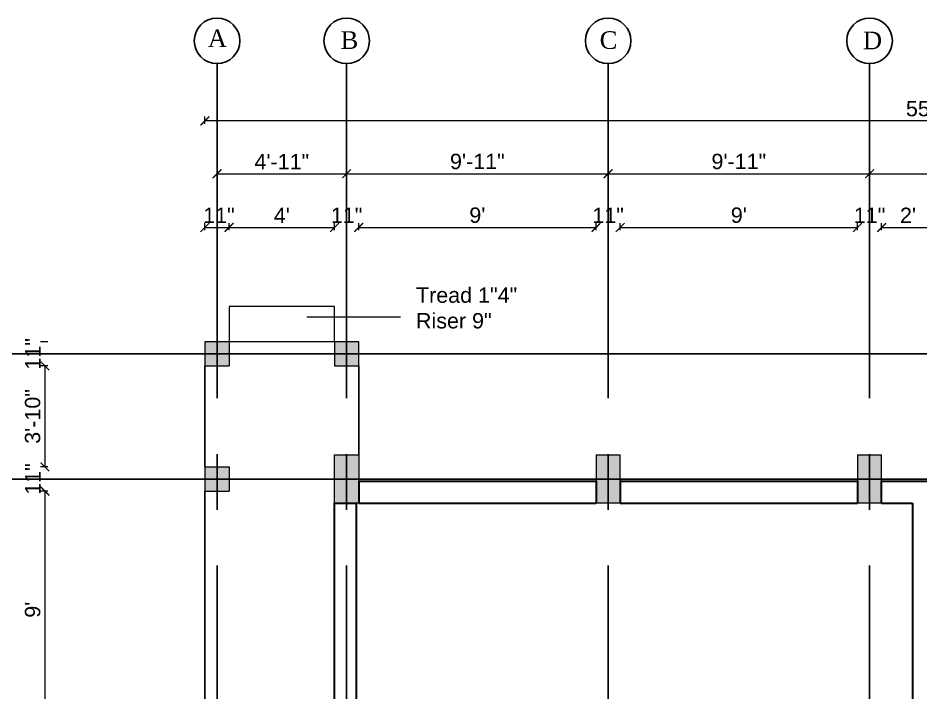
# Model space of a CAD drawing. Header units: inches. Extents: x -6800 to 96653, y -25814 to 17379.
# Drawn here: x 33904.6 to 34315.5, y 1257.4 to 1564.7 of the extents above; entities that cross this region are included whole.
import ezdxf

# ---------------------------------------------------------------- set-up
doc = ezdxf.new("R2010")
doc.units = ezdxf.units.IN
doc.header["$MEASUREMENT"] = 0
doc.header["$PDMODE"] = 34
doc.linetypes.add('CENTER2', pattern=[28.575, 19.05, -3.175, 3.175, -3.175])
doc.layers.add('A-Windows', color=7, linetype='Continuous')
doc.layers.add('grid', color=251, linetype='Continuous')
for name, color, linetype, lineweight in [('dimension', 50, 'Continuous', 20), ('dimension @ 1', 50, 'Continuous', 20), ('Stairs', 60, 'Continuous', 13), ('Wall', 90, 'Continuous', 30), ('Win ele', 211, 'Continuous', 15), ('windows', 4, 'Continuous', 13)]:
    doc.layers.add(name, color=color, linetype=linetype, lineweight=lineweight)
doc.styles.get("Standard").update_dxf_attribs({"font": 'arial.ttf'})
doc.dimstyles.get("Standard").update_dxf_attribs({"dimtxt": 7, "dimasz": 4, "dimexe": 2, "dimexo": 2, "dimgap": 2, "dimtad": 1, "dimdec": 0, "dimzin": 0, "dimdsep": 46, "dimlunit": 4, "dimtxsty": 'Standard', "dimblk": 'ARCHTICK', "dimcen": 0.25, "dimclrd": 256, "dimclre": 256, "dimclrt": 256, "dimadec": 0, "dimazin": 0, "dimtfac": 1, "dimtdec": 0, "dimtofl": 0, "dimtmove": 0, "dimatfit": 3, "dimfxl": 1, "dimfxlon": 1, "dimtolj": 1, "dimtzin": 0, "dimlwd": -1, "dimlwe": -1, "dimarcsym": 1})

# ---------------------------------------------------------------- blocks, each defined once
blk = doc.blocks.new('_ArchTick')
at = {"color": 0, "linetype": 'ByBlock', "const_width": 0.15}
blk.add_lwpolyline([(-0.5, -0.5), (0.5, 0.5)], dxfattribs=at)
blk = doc.blocks.new('*D452')
at = {"layer": 'Defpoints', "color": 0, "transparency": 16777216}
for p in [(34000.65, 1469.35), (33989.65, 1417.31), (34000.65, 1417.31)]:
    blk.add_point(p, dxfattribs=at)
at = {"layer": 'dimension', "transparency": 16777216}
for p, q in [((33989.65, 1468.1), (33989.65, 1471.35)), ((34000.65, 1468.1), (34000.65, 1471.35)), ((33989.65, 1469.35), (34000.65, 1469.35))]:
    blk.add_line(p, q, dxfattribs=at)
at = {"layer": 'dimension', "transparency": 16777216, "xscale": 4, "yscale": 4, "zscale": 4, "rotation": 180}
blk.add_blockref('_ArchTick', (33989.65, 1469.35), dxfattribs=at)
at = {"layer": 'dimension', "transparency": 16777216, "xscale": 4, "yscale": 4, "zscale": 4}
blk.add_blockref('_ArchTick', (34000.65, 1469.35), dxfattribs=at)
at = {"layer": 'dimension', "transparency": 16777216, "insert": (33996.02, 1474.87), "char_height": 7, "attachment_point": 5}
blk.add_mtext('\\A1;11"', dxfattribs=at)
blk = doc.blocks.new('*D451')
at = {"layer": 'Defpoints', "color": 0, "transparency": 16777216}
for p in [(34048.65, 1469.35), (34048.65, 1433.31), (34000.65, 1417.31)]:
    blk.add_point(p, dxfattribs=at)
at = {"layer": 'dimension', "transparency": 16777216}
for p, q in [((34000.65, 1468.1), (34000.65, 1471.35)), ((34048.65, 1468.1), (34048.65, 1471.35)), ((34000.65, 1469.35), (34048.65, 1469.35))]:
    blk.add_line(p, q, dxfattribs=at)
at = {"layer": 'dimension', "transparency": 16777216, "xscale": 4, "yscale": 4, "zscale": 4, "rotation": 180}
blk.add_blockref('_ArchTick', (34000.65, 1469.35), dxfattribs=at)
at = {"layer": 'dimension', "transparency": 16777216, "xscale": 4, "yscale": 4, "zscale": 4}
blk.add_blockref('_ArchTick', (34048.65, 1469.35), dxfattribs=at)
at = {"layer": 'dimension', "transparency": 16777216, "insert": (34024.65, 1474.85), "char_height": 7, "attachment_point": 5}
blk.add_mtext("\\A1;4'", dxfattribs=at)
blk = doc.blocks.new('*D450')
at = {"layer": 'Defpoints', "color": 0, "transparency": 16777216}
for p in [(34059.65, 1469.35), (34048.65, 1433.31), (34059.65, 1417.31)]:
    blk.add_point(p, dxfattribs=at)
at = {"layer": 'dimension', "transparency": 16777216}
for p, q in [((34048.65, 1468.1), (34048.65, 1471.35)), ((34059.65, 1468.1), (34059.65, 1471.35))]:
    blk.add_line(p, q, dxfattribs=at)
at = {"layer": 'dimension', "transparency": 16777216, "insert": (34054.15, 1474.87), "char_height": 7, "attachment_point": 5}
blk.add_mtext('\\A1;11"', dxfattribs=at)
blk = doc.blocks.new('*D449')
at = {"layer": 'Defpoints', "color": 0, "transparency": 16777216}
for p in [(34167.65, 1469.35), (34059.65, 1417.31), (34167.65, 1365.81)]:
    blk.add_point(p, dxfattribs=at)
at = {"layer": 'dimension', "transparency": 16777216}
for p, q in [((34059.65, 1468.1), (34059.65, 1471.35)), ((34167.65, 1468.1), (34167.65, 1471.35)), ((34059.65, 1469.35), (34167.65, 1469.35))]:
    blk.add_line(p, q, dxfattribs=at)
at = {"layer": 'dimension', "transparency": 16777216, "xscale": 4, "yscale": 4, "zscale": 4, "rotation": 180}
blk.add_blockref('_ArchTick', (34059.65, 1469.35), dxfattribs=at)
at = {"layer": 'dimension', "transparency": 16777216, "xscale": 4, "yscale": 4, "zscale": 4}
blk.add_blockref('_ArchTick', (34167.65, 1469.35), dxfattribs=at)
at = {"layer": 'dimension', "transparency": 16777216, "insert": (34113.65, 1474.93), "char_height": 7, "attachment_point": 5}
blk.add_mtext("\\A1;9'", dxfattribs=at)
blk = doc.blocks.new('*D448')
at = {"layer": 'Defpoints', "color": 0, "transparency": 16777216}
for p in [(34178.65, 1469.35), (34167.65, 1365.81), (34178.65, 1365.81)]:
    blk.add_point(p, dxfattribs=at)
at = {"layer": 'dimension', "transparency": 16777216}
for p, q in [((34167.65, 1468.1), (34167.65, 1471.35)), ((34178.65, 1468.1), (34178.65, 1471.35))]:
    blk.add_line(p, q, dxfattribs=at)
at = {"layer": 'dimension', "transparency": 16777216, "insert": (34173.15, 1474.87), "char_height": 7, "attachment_point": 5}
blk.add_mtext('\\A1;11"', dxfattribs=at)
blk = doc.blocks.new('*D447')
at = {"layer": 'Defpoints', "color": 0, "transparency": 16777216}
for p in [(34286.65, 1469.35), (34178.65, 1365.81), (34286.65, 1365.81)]:
    blk.add_point(p, dxfattribs=at)
at = {"layer": 'dimension', "transparency": 16777216}
for p, q in [((34178.65, 1468.1), (34178.65, 1471.35)), ((34286.65, 1468.1), (34286.65, 1471.35)), ((34178.65, 1469.35), (34286.65, 1469.35))]:
    blk.add_line(p, q, dxfattribs=at)
at = {"layer": 'dimension', "transparency": 16777216, "xscale": 4, "yscale": 4, "zscale": 4, "rotation": 180}
blk.add_blockref('_ArchTick', (34178.65, 1469.35), dxfattribs=at)
at = {"layer": 'dimension', "transparency": 16777216, "xscale": 4, "yscale": 4, "zscale": 4}
blk.add_blockref('_ArchTick', (34286.65, 1469.35), dxfattribs=at)
at = {"layer": 'dimension', "transparency": 16777216, "insert": (34232.65, 1474.93), "char_height": 7, "attachment_point": 5}
blk.add_mtext("\\A1;9'", dxfattribs=at)
blk = doc.blocks.new('*D446')
at = {"layer": 'Defpoints', "color": 0, "transparency": 16777216}
for p in [(34321.65, 1469.35), (34297.65, 1365.81), (34321.65, 1353.81)]:
    blk.add_point(p, dxfattribs=at)
at = {"layer": 'dimension', "transparency": 16777216}
for p, q in [((34297.65, 1468.1), (34297.65, 1471.35)), ((34321.65, 1468.1), (34321.65, 1471.35)), ((34297.65, 1469.35), (34321.65, 1469.35))]:
    blk.add_line(p, q, dxfattribs=at)
at = {"layer": 'dimension', "transparency": 16777216, "xscale": 4, "yscale": 4, "zscale": 4, "rotation": 180}
blk.add_blockref('_ArchTick', (34297.65, 1469.35), dxfattribs=at)
at = {"layer": 'dimension', "transparency": 16777216, "xscale": 4, "yscale": 4, "zscale": 4}
blk.add_blockref('_ArchTick', (34321.65, 1469.35), dxfattribs=at)
at = {"layer": 'dimension', "transparency": 16777216, "insert": (34309.65, 1474.87), "char_height": 7, "attachment_point": 5}
blk.add_mtext("\\A1;2'", dxfattribs=at)
blk = doc.blocks.new('*D436')
at = {"layer": 'Defpoints', "color": 0, "transparency": 16777216}
for p in [(34297.65, 1469.35), (34286.65, 1365.81), (34297.65, 1365.81)]:
    blk.add_point(p, dxfattribs=at)
at = {"layer": 'dimension', "transparency": 16777216}
for p, q in [((34286.65, 1468.1), (34286.65, 1471.35)), ((34297.65, 1468.1), (34297.65, 1471.35))]:
    blk.add_line(p, q, dxfattribs=at)
at = {"layer": 'dimension', "transparency": 16777216, "insert": (34292.15, 1474.87), "char_height": 7, "attachment_point": 5}
blk.add_mtext('\\A1;11"', dxfattribs=at)
blk = doc.blocks.new('*D435')
at = {"layer": 'Defpoints', "color": 0, "transparency": 16777216}
for p in [(34054.15, 1493.81), (33995.15, 1417.31), (34054.15, 1417.31)]:
    blk.add_point(p, dxfattribs=at)
at = {"layer": 'dimension', "transparency": 16777216}
for p, q in [((33995.15, 1492.56), (33995.15, 1495.81)), ((33995.15, 1493.81), (34054.15, 1493.81)), ((34054.15, 1492.56), (34054.15, 1495.81))]:
    blk.add_line(p, q, dxfattribs=at)
at = {"layer": 'dimension', "transparency": 16777216, "xscale": 4, "yscale": 4, "zscale": 4, "rotation": 180}
blk.add_blockref('_ArchTick', (33995.15, 1493.81), dxfattribs=at)
at = {"layer": 'dimension', "transparency": 16777216, "xscale": 4, "yscale": 4, "zscale": 4}
blk.add_blockref('_ArchTick', (34054.15, 1493.81), dxfattribs=at)
at = {"layer": 'dimension', "transparency": 16777216, "insert": (34024.65, 1499.32), "char_height": 7, "attachment_point": 5}
blk.add_mtext('\\A1;4\'-11"', dxfattribs=at)
blk = doc.blocks.new('*D434')
at = {"layer": 'Defpoints', "color": 0, "transparency": 16777216}
for p in [(34173.15, 1493.81), (34054.15, 1417.31), (34173.15, 1365.81)]:
    blk.add_point(p, dxfattribs=at)
at = {"layer": 'dimension', "transparency": 16777216}
for p, q in [((34054.15, 1492.56), (34054.15, 1495.81)), ((34054.15, 1493.81), (34173.15, 1493.81)), ((34173.15, 1492.56), (34173.15, 1495.81))]:
    blk.add_line(p, q, dxfattribs=at)
at = {"layer": 'dimension', "transparency": 16777216, "xscale": 4, "yscale": 4, "zscale": 4, "rotation": 180}
blk.add_blockref('_ArchTick', (34054.15, 1493.81), dxfattribs=at)
at = {"layer": 'dimension', "transparency": 16777216, "xscale": 4, "yscale": 4, "zscale": 4}
blk.add_blockref('_ArchTick', (34173.15, 1493.81), dxfattribs=at)
at = {"layer": 'dimension', "transparency": 16777216, "insert": (34113.65, 1499.38), "char_height": 7, "attachment_point": 5}
blk.add_mtext('\\A1;9\'-11"', dxfattribs=at)
blk = doc.blocks.new('*D433')
at = {"layer": 'Defpoints', "color": 0, "transparency": 16777216}
for p in [(34292.15, 1493.81), (34173.15, 1365.81), (34292.15, 1365.81)]:
    blk.add_point(p, dxfattribs=at)
at = {"layer": 'dimension', "transparency": 16777216}
for p, q in [((34173.15, 1492.56), (34173.15, 1495.81)), ((34173.15, 1493.81), (34292.15, 1493.81)), ((34292.15, 1492.56), (34292.15, 1495.81))]:
    blk.add_line(p, q, dxfattribs=at)
at = {"layer": 'dimension', "transparency": 16777216, "xscale": 4, "yscale": 4, "zscale": 4, "rotation": 180}
blk.add_blockref('_ArchTick', (34173.15, 1493.81), dxfattribs=at)
at = {"layer": 'dimension', "transparency": 16777216, "xscale": 4, "yscale": 4, "zscale": 4}
blk.add_blockref('_ArchTick', (34292.15, 1493.81), dxfattribs=at)
at = {"layer": 'dimension', "transparency": 16777216, "insert": (34232.65, 1499.38), "char_height": 7, "attachment_point": 5}
blk.add_mtext('\\A1;9\'-11"', dxfattribs=at)
blk = doc.blocks.new('*D432')
at = {"layer": 'Defpoints', "color": 0, "transparency": 16777216}
for p in [(34411.15, 1493.81), (34292.15, 1365.81), (34411.15, 1365.81)]:
    blk.add_point(p, dxfattribs=at)
at = {"layer": 'dimension', "transparency": 16777216}
for p, q in [((34292.15, 1492.56), (34292.15, 1495.81)), ((34292.15, 1493.81), (34411.15, 1493.81)), ((34411.15, 1492.56), (34411.15, 1495.81))]:
    blk.add_line(p, q, dxfattribs=at)
at = {"layer": 'dimension', "transparency": 16777216, "xscale": 4, "yscale": 4, "zscale": 4, "rotation": 180}
blk.add_blockref('_ArchTick', (34292.15, 1493.81), dxfattribs=at)
at = {"layer": 'dimension', "transparency": 16777216, "xscale": 4, "yscale": 4, "zscale": 4}
blk.add_blockref('_ArchTick', (34411.15, 1493.81), dxfattribs=at)
at = {"layer": 'dimension', "transparency": 16777216, "insert": (34351.65, 1499.38), "char_height": 7, "attachment_point": 5}
blk.add_mtext('\\A1;9\'-11"', dxfattribs=at)
blk = doc.blocks.new('*D429')
at = {"layer": 'Defpoints', "color": 0, "transparency": 16777216}
for p in [(33989.65, 1517.85), (33989.65, 1354.81), (34652.65, 1353.81)]:
    blk.add_point(p, dxfattribs=at)
at = {"layer": 'dimension', "transparency": 16777216}
for p, q in [((33989.65, 1516.6), (33989.65, 1519.85)), ((34652.65, 1517.85), (33989.65, 1517.85)), ((34652.65, 1516.6), (34652.65, 1519.85))]:
    blk.add_line(p, q, dxfattribs=at)
at = {"layer": 'dimension', "transparency": 16777216, "xscale": 4, "yscale": 4, "zscale": 4, "rotation": 180}
blk.add_blockref('_ArchTick', (33989.65, 1517.85), dxfattribs=at)
at = {"layer": 'dimension', "transparency": 16777216, "xscale": 4, "yscale": 4, "zscale": 4}
blk.add_blockref('_ArchTick', (34652.65, 1517.85), dxfattribs=at)
at = {"layer": 'dimension', "transparency": 16777216, "insert": (34321.15, 1523.43), "char_height": 7, "attachment_point": 5}
blk.add_mtext('\\A1;55\'-3"', dxfattribs=at)
blk = doc.blocks.new('*D403')
at = {"layer": 'Defpoints', "color": 0, "transparency": 16777216}
for p in [(34000.65, 1417.31), (33916.83, 1406.31), (33989.65, 1406.31)]:
    blk.add_point(p, dxfattribs=at)
at = {"layer": 'dimension', "transparency": 16777216}
for p, q in [((33918.08, 1417.31), (33914.83, 1417.31)), ((33918.08, 1406.31), (33914.83, 1406.31))]:
    blk.add_line(p, q, dxfattribs=at)
at = {"layer": 'dimension', "transparency": 16777216, "insert": (33911.32, 1411.81), "char_height": 7, "attachment_point": 5, "rotation": 90}
blk.add_mtext('\\A1;11"', dxfattribs=at)
blk = doc.blocks.new('*D402')
at = {"layer": 'Defpoints', "color": 0, "transparency": 16777216}
for p in [(33989.65, 1406.31), (33916.83, 1360.31), (33989.65, 1360.31)]:
    blk.add_point(p, dxfattribs=at)
at = {"layer": 'dimension', "transparency": 16777216}
for p, q in [((33918.08, 1406.31), (33914.83, 1406.31)), ((33916.83, 1406.31), (33916.83, 1360.31)), ((33918.08, 1360.31), (33914.83, 1360.31))]:
    blk.add_line(p, q, dxfattribs=at)
at = {"layer": 'dimension', "transparency": 16777216, "xscale": 4, "yscale": 4, "zscale": 4}
for p, rotation in [((33916.83, 1406.31), 90), ((33916.83, 1360.31), 270)]:
    blk.add_blockref('_ArchTick', p, dxfattribs=dict(at, rotation=rotation))
at = {"layer": 'dimension', "transparency": 16777216, "insert": (33911.25, 1383.31), "char_height": 7, "attachment_point": 5, "rotation": 90}
blk.add_mtext('\\A1;3\'-10"', dxfattribs=at)
blk = doc.blocks.new('*D401')
at = {"layer": 'Defpoints', "color": 0, "transparency": 16777216}
for p in [(33989.65, 1360.31), (33916.83, 1349.31), (33989.65, 1349.31)]:
    blk.add_point(p, dxfattribs=at)
at = {"layer": 'dimension', "transparency": 16777216}
for p, q in [((33918.08, 1360.31), (33914.83, 1360.31)), ((33918.08, 1349.31), (33914.83, 1349.31))]:
    blk.add_line(p, q, dxfattribs=at)
at = {"layer": 'dimension', "transparency": 16777216, "insert": (33911.32, 1354.81), "char_height": 7, "attachment_point": 5, "rotation": 90}
blk.add_mtext('\\A1;11"', dxfattribs=at)
blk = doc.blocks.new('*D400')
at = {"layer": 'Defpoints', "color": 0, "transparency": 16777216}
for p in [(33989.65, 1349.31), (33916.83, 1241.31), (33989.65, 1241.31)]:
    blk.add_point(p, dxfattribs=at)
at = {"layer": 'dimension', "transparency": 16777216}
for p, q in [((33918.08, 1349.31), (33914.83, 1349.31)), ((33916.83, 1349.31), (33916.83, 1241.31)), ((33918.08, 1241.31), (33914.83, 1241.31))]:
    blk.add_line(p, q, dxfattribs=at)
at = {"layer": 'dimension', "transparency": 16777216, "xscale": 4, "yscale": 4, "zscale": 4}
for p, rotation in [((33916.83, 1349.31), 90), ((33916.83, 1241.31), 270)]:
    blk.add_blockref('_ArchTick', p, dxfattribs=dict(at, rotation=rotation))
at = {"layer": 'dimension', "transparency": 16777216, "insert": (33911.26, 1295.31), "char_height": 7, "attachment_point": 5, "rotation": 90}
blk.add_mtext("\\A1;9'", dxfattribs=at)
blk = doc.blocks.new('*D391')
at = {"layer": 'Defpoints', "color": 0, "transparency": 16777216}
for p in [(33892.83, 1354.81), (33892.83, 1235.81), (33989.65, 1235.81)]:
    blk.add_point(p, dxfattribs=at)
at = {"layer": 'dimension', "transparency": 16777216}
for p, q in [((33892.83, 1354.81), (33894.83, 1354.81)), ((33892.83, 1354.81), (33892.83, 1235.81)), ((33894.08, 1235.81), (33890.83, 1235.81))]:
    blk.add_line(p, q, dxfattribs=at)
at = {"layer": 'dimension', "transparency": 16777216, "xscale": 4, "yscale": 4, "zscale": 4}
for p, rotation in [((33892.83, 1354.81), 90), ((33892.83, 1235.81), 270)]:
    blk.add_blockref('_ArchTick', p, dxfattribs=dict(at, rotation=rotation))
at = {"layer": 'dimension', "transparency": 16777216, "insert": (33887.26, 1295.31), "char_height": 7, "attachment_point": 5, "rotation": 90}
blk.add_mtext('\\A1;9\'-11"', dxfattribs=at)
blk = doc.blocks.new('*D387')
at = {"layer": 'Defpoints', "color": 0, "transparency": 16777216}
for p in [(34000.65, 1433.31), (33868.85, 947.31), (34000.65, 947.31)]:
    blk.add_point(p, dxfattribs=at)
at = {"layer": 'dimension', "transparency": 16777216}
for p, q in [((33870.1, 1433.31), (33866.85, 1433.31)), ((33868.85, 1433.31), (33868.85, 947.31)), ((33870.1, 947.31), (33866.85, 947.31))]:
    blk.add_line(p, q, dxfattribs=at)
at = {"layer": 'dimension', "transparency": 16777216, "xscale": 4, "yscale": 4, "zscale": 4}
for p, rotation in [((33868.85, 1433.31), 90), ((33868.85, 947.31), 270)]:
    blk.add_blockref('_ArchTick', p, dxfattribs=dict(at, rotation=rotation))
at = {"layer": 'dimension', "transparency": 16777216, "insert": (33863.28, 1190.31), "char_height": 7, "attachment_point": 5, "rotation": 90}
blk.add_mtext('\\A1;40\'-6"', dxfattribs=at)
blk = doc.blocks.new('*D386')
at = {"layer": 'Defpoints', "color": 0, "transparency": 16777216}
for p in [(34048.65, 1433.31), (34048.65, 1417.31), (34705.94, 1417.31)]:
    blk.add_point(p, dxfattribs=at)
at = {"layer": 'dimension', "transparency": 16777216}
for p, q in [((34704.69, 1433.31), (34707.94, 1433.31)), ((34704.69, 1417.31), (34707.94, 1417.31))]:
    blk.add_line(p, q, dxfattribs=at)
at = {"layer": 'dimension', "transparency": 16777216, "insert": (34700.43, 1425.31), "char_height": 7, "attachment_point": 5, "rotation": 90}
blk.add_mtext('\\A1;1\'-4"', dxfattribs=at)
blk = doc.blocks.new('*D385')
at = {"layer": 'Defpoints', "color": 0, "transparency": 16777216}
for p in [(34048.65, 1417.31), (34059.65, 1365.81), (34705.94, 1365.81)]:
    blk.add_point(p, dxfattribs=at)
at = {"layer": 'dimension', "transparency": 16777216}
for p, q in [((34704.69, 1417.31), (34707.94, 1417.31)), ((34705.94, 1417.31), (34705.94, 1365.81)), ((34704.69, 1365.81), (34707.94, 1365.81))]:
    blk.add_line(p, q, dxfattribs=at)
at = {"layer": 'dimension', "transparency": 16777216, "xscale": 4, "yscale": 4, "zscale": 4}
for p, rotation in [((34705.94, 1417.31), 90), ((34705.94, 1365.81), 270)]:
    blk.add_blockref('_ArchTick', p, dxfattribs=dict(at, rotation=rotation))
at = {"layer": 'dimension', "transparency": 16777216, "insert": (34700.44, 1391.56), "char_height": 7, "attachment_point": 5, "rotation": 90}
blk.add_mtext('\\A1;4\'-4"', dxfattribs=at)
blk = doc.blocks.new('*D384')
at = {"layer": 'Defpoints', "color": 0, "transparency": 16777216}
for p in [(34059.65, 1365.81), (34178.65, 1353.81), (34705.94, 1353.81)]:
    blk.add_point(p, dxfattribs=at)
at = {"layer": 'dimension', "transparency": 16777216}
for p, q in [((34704.69, 1365.81), (34707.94, 1365.81)), ((34705.94, 1365.81), (34705.94, 1353.81)), ((34704.69, 1353.81), (34707.94, 1353.81))]:
    blk.add_line(p, q, dxfattribs=at)
at = {"layer": 'dimension', "transparency": 16777216, "xscale": 4, "yscale": 4, "zscale": 4}
for p, rotation in [((34705.94, 1365.81), 90), ((34705.94, 1353.81), 270)]:
    blk.add_blockref('_ArchTick', p, dxfattribs=dict(at, rotation=rotation))
at = {"layer": 'dimension', "transparency": 16777216, "insert": (34700.43, 1359.81), "char_height": 7, "attachment_point": 5, "rotation": 90}
blk.add_mtext("\\A1;1'", dxfattribs=at)
blk = doc.blocks.new('*D383')
at = {"layer": 'Defpoints', "color": 0, "transparency": 16777216}
for p in [(34178.65, 1353.81), (34178.65, 1343.81), (34705.94, 1343.81)]:
    blk.add_point(p, dxfattribs=at)
at = {"layer": 'dimension', "transparency": 16777216}
for p, q in [((34704.69, 1353.81), (34707.94, 1353.81)), ((34704.69, 1343.81), (34707.94, 1343.81))]:
    blk.add_line(p, q, dxfattribs=at)
at = {"layer": 'dimension', "transparency": 16777216, "insert": (34700.37, 1348.81), "char_height": 7, "attachment_point": 5, "rotation": 90}
blk.add_mtext('\\A1;10"', dxfattribs=at)
blk = doc.blocks.new('*D382')
at = {"layer": 'Defpoints', "color": 0, "transparency": 16777216}
for p in [(34178.65, 1343.81), (34524.65, 1271.81), (34705.94, 1271.81)]:
    blk.add_point(p, dxfattribs=at)
at = {"layer": 'dimension', "transparency": 16777216}
for p, q in [((34704.69, 1343.81), (34707.94, 1343.81)), ((34705.94, 1343.81), (34705.94, 1271.81)), ((34704.69, 1271.81), (34707.94, 1271.81))]:
    blk.add_line(p, q, dxfattribs=at)
at = {"layer": 'dimension', "transparency": 16777216, "xscale": 4, "yscale": 4, "zscale": 4}
for p, rotation in [((34705.94, 1343.81), 90), ((34705.94, 1271.81), 270)]:
    blk.add_blockref('_ArchTick', p, dxfattribs=dict(at, rotation=rotation))
at = {"layer": 'dimension', "transparency": 16777216, "insert": (34700.37, 1307.81), "char_height": 7, "attachment_point": 5, "rotation": 90}
blk.add_mtext("\\A1;6'", dxfattribs=at)
blk = doc.blocks.new('*D372')
at = {"layer": 'Defpoints', "color": 0, "transparency": 16777216}
for p in [(34059.65, 1411.81), (34048.65, 1354.81), (34729.94, 1354.81)]:
    blk.add_point(p, dxfattribs=at)
at = {"layer": 'dimension', "transparency": 16777216}
for p, q in [((34728.69, 1411.81), (34731.94, 1411.81)), ((34729.94, 1411.81), (34729.94, 1354.81)), ((34728.69, 1354.81), (34731.94, 1354.81))]:
    blk.add_line(p, q, dxfattribs=at)
at = {"layer": 'dimension', "transparency": 16777216, "xscale": 4, "yscale": 4, "zscale": 4}
for p, rotation in [((34729.94, 1411.81), 90), ((34729.94, 1354.81), 270)]:
    blk.add_blockref('_ArchTick', p, dxfattribs=dict(at, rotation=rotation))
at = {"layer": 'dimension', "transparency": 16777216, "insert": (34724.37, 1383.31), "char_height": 7, "attachment_point": 5, "rotation": 90}
blk.add_mtext('\\A1;4\'-9"', dxfattribs=at)
blk = doc.blocks.new('*D371')
at = {"layer": 'Defpoints', "color": 0, "transparency": 16777216}
for p in [(34048.65, 1354.81), (34652.65, 1235.81), (34729.94, 1235.81)]:
    blk.add_point(p, dxfattribs=at)
at = {"layer": 'dimension', "transparency": 16777216}
for p, q in [((34728.69, 1354.81), (34731.94, 1354.81)), ((34729.94, 1354.81), (34729.94, 1235.81)), ((34728.69, 1235.81), (34731.94, 1235.81))]:
    blk.add_line(p, q, dxfattribs=at)
at = {"layer": 'dimension', "transparency": 16777216, "xscale": 4, "yscale": 4, "zscale": 4}
for p, rotation in [((34729.94, 1354.81), 90), ((34729.94, 1235.81), 270)]:
    blk.add_blockref('_ArchTick', p, dxfattribs=dict(at, rotation=rotation))
at = {"layer": 'dimension', "transparency": 16777216, "insert": (34724.37, 1295.31), "char_height": 7, "attachment_point": 5, "rotation": 90}
blk.add_mtext('\\A1;9\'-11"', dxfattribs=at)
blk = doc.blocks.new('*D364')
at = {"layer": 'Defpoints', "color": 0, "transparency": 16777216}
for p in [(34048.65, 1433.31), (34048.65, 947.31), (34753.94, 947.31)]:
    blk.add_point(p, dxfattribs=at)
at = {"layer": 'dimension', "transparency": 16777216}
for p, q in [((34752.69, 1433.31), (34755.94, 1433.31)), ((34753.94, 1433.31), (34753.94, 947.31)), ((34752.69, 947.31), (34755.94, 947.31))]:
    blk.add_line(p, q, dxfattribs=at)
at = {"layer": 'dimension', "transparency": 16777216, "xscale": 4, "yscale": 4, "zscale": 4}
for p, rotation in [((34753.94, 1433.31), 90), ((34753.94, 947.31), 270)]:
    blk.add_blockref('_ArchTick', p, dxfattribs=dict(at, rotation=rotation))
at = {"layer": 'dimension', "transparency": 16777216, "insert": (34748.37, 1190.31), "char_height": 7, "attachment_point": 5, "rotation": 90}
blk.add_mtext('\\A1;40\'-6"', dxfattribs=at)

msp = doc.modelspace()

# ---------------------------------------------------------------- hatches: boundary and pattern name
at = {"layer": 'windows', "true_color": 0x9898cc, "transparency": 33554687}
h = msp.add_hatch(color=253, dxfattribs=at)
h.dxf.hatch_style = 1
h.paths.add_polyline_path([(34000.65, 1417.31), (33989.65, 1417.31), (33989.65, 1406.31), (34000.65, 1406.31)])
h.paths.add_polyline_path([(34059.65, 1417.31), (34048.65, 1417.31), (34048.65, 1406.31), (34059.65, 1406.31)])
h.paths.add_polyline_path([(34059.65, 1365.81), (34048.65, 1365.81), (34048.65, 1343.81), (34059.65, 1343.81)])
h.paths.add_polyline_path([(34000.65, 1360.31), (33989.65, 1360.31), (33989.65, 1349.31), (34000.65, 1349.31)])
h.paths.add_polyline_path([(34000.65, 1241.31), (33989.65, 1241.31), (33989.65, 1230.31), (34000.65, 1230.31)])
h.paths.add_polyline_path([(34000.65, 1122.31), (33989.65, 1122.31), (33989.65, 1111.31), (34000.65, 1111.31)])
h.paths.add_polyline_path([(34000.65, 1003.31), (33989.65, 1003.31), (33989.65, 992.31), (34000.65, 992.31)])
h.paths.add_polyline_path([(34059.65, 1007.81), (34048.65, 1007.81), (34048.65, 985.81), (34059.65, 985.81)])
h.paths.add_polyline_path([(34000.65, 958.31), (33989.65, 958.31), (33989.65, 947.31), (34000.65, 947.31)])
h.paths.add_polyline_path([(34059.65, 958.31), (34048.65, 958.31), (34048.65, 947.31), (34059.65, 947.31)])
h.paths.add_polyline_path([(34178.65, 1007.81), (34167.65, 1007.81), (34167.65, 985.81), (34178.65, 985.81)])
h.paths.add_polyline_path([(34297.65, 1007.81), (34286.65, 1007.81), (34286.65, 985.81), (34297.65, 985.81)])
h.paths.add_polyline_path([(34416.65, 1007.81), (34405.65, 1007.81), (34405.65, 985.81), (34416.65, 985.81)])
h.paths.add_polyline_path([(34535.65, 1007.81), (34524.65, 1007.81), (34524.65, 985.81), (34535.65, 985.81)])
h.paths.add_polyline_path([(34535.65, 1365.81), (34524.65, 1365.81), (34524.65, 1343.81), (34535.65, 1343.81)])
h.paths.add_polyline_path([(34416.65, 1365.81), (34405.65, 1365.81), (34405.65, 1343.81), (34416.65, 1343.81)])
h.paths.add_polyline_path([(34297.65, 1365.81), (34286.65, 1365.81), (34286.65, 1343.81), (34297.65, 1343.81)])
h.paths.add_polyline_path([(34178.65, 1365.81), (34167.65, 1365.81), (34167.65, 1343.81), (34178.65, 1343.81)])

# ---------------------------------------------------------------- linework, layer by layer
at = {"transparency": 33554687}
for p, q in [((33989.65, 1406.31), (33989.65, 1360.31)), ((34059.65, 1406.31), (34059.65, 1365.81)), ((33989.65, 1349.31), (33989.65, 1003.31))]:
    msp.add_line(p, q, dxfattribs=at)
at = {"layer": 'dimension', "transparency": 33554651}
msp.add_line((34036.09, 1428.74), (34078.7, 1428.74), dxfattribs=at)
at = {"layer": 'grid', "linetype": 'CENTER2', "ltscale": 8, "transparency": 33554585}
for p, q in [((33995.15, 1543.98), (33995.15, 831.97)), ((34054.15, 1543.98), (34054.15, 831.97)), ((34173.15, 1543.98), (34173.15, 831.97)), ((34292.15, 1543.98), (34292.15, 831.97)), ((34786.06, 1411.81), (33841.2, 1411.81)), ((33841.2, 1411.81), (34786.06, 1411.81)), ((34780.56, 1354.81), (33841.2, 1354.81)), ((33846.7, 1354.81), (34786.06, 1354.81))]:
    msp.add_line(p, q, dxfattribs=at)
at = {"layer": 'grid', "ltscale": 10, "transparency": 33554687}
for centre in [(33995.17, 1554.35), (34054.17, 1554.35), (34173.17, 1554.35), (34292.17, 1554.35)]:
    msp.add_circle(centre, 10.37, dxfattribs=at)
at = {"layer": 'Stairs'}
for p, q in [((34048.65, 1433.31), (34000.65, 1433.31)), ((34000.65, 1433.31), (34000.65, 1417.31)), ((34048.65, 1417.31), (34048.65, 1433.31)), ((34048.65, 1417.31), (34000.65, 1417.31))]:
    msp.add_line(p, q, dxfattribs=at)
at = {"layer": 'Wall'}
for p, q in [((34059.65, 1353.81), (34059.65, 1343.81)), ((34059.65, 1353.81), (34167.65, 1353.81)), ((34167.65, 1353.81), (34167.65, 1343.81)), ((34178.65, 1353.81), (34286.65, 1353.81)), ((34178.65, 1353.81), (34178.65, 1343.81)), ((34286.65, 1353.81), (34286.65, 1343.81)), ((34297.65, 1353.81), (34321.65, 1353.81)), ((34297.65, 1343.81), (34297.65, 1353.81)), ((34048.65, 1343.81), (34058.65, 1343.81)), ((34048.65, 1007.81), (34048.65, 1343.81)), ((34058.65, 1007.81), (34058.65, 1343.81)), ((34059.65, 1343.81), (34167.65, 1343.81)), ((34178.65, 1343.81), (34286.65, 1343.81)), ((34297.65, 1343.81), (34311.65, 1343.81)), ((34311.65, 1343.81), (34311.65, 1240.81))]:
    msp.add_line(p, q, dxfattribs=at)
at = {"layer": 'Win ele', "transparency": 33554526}
for p, q in [((34000.65, 1417.31), (33989.65, 1417.31)), ((33989.65, 1417.31), (33989.65, 1406.31)), ((34000.65, 1417.31), (34000.65, 1406.31)), ((34059.65, 1417.31), (34048.65, 1417.31)), ((34048.65, 1417.31), (34048.65, 1406.31)), ((34059.65, 1406.31), (34059.65, 1417.31)), ((33989.65, 1406.31), (34000.65, 1406.31)), ((34048.65, 1406.31), (34059.65, 1406.31)), ((34048.65, 1365.81), (34059.65, 1365.81)), ((34048.65, 1343.81), (34048.65, 1365.81)), ((34059.65, 1365.81), (34059.65, 1343.81)), ((34167.65, 1365.81), (34178.65, 1365.81)), ((34167.65, 1365.81), (34167.65, 1343.81)), ((34178.65, 1343.81), (34178.65, 1365.81)), ((34286.65, 1365.81), (34297.65, 1365.81)), ((34286.65, 1365.81), (34286.65, 1343.81)), ((34297.65, 1343.81), (34297.65, 1365.81)), ((33989.65, 1360.31), (34000.65, 1360.31)), ((33989.65, 1360.31), (33989.65, 1349.31)), ((34000.65, 1360.31), (34000.65, 1349.31)), ((33989.65, 1349.31), (34000.65, 1349.31)), ((34059.65, 1343.81), (34048.65, 1343.81)), ((34178.65, 1343.81), (34167.65, 1343.81)), ((34297.65, 1343.81), (34286.65, 1343.81))]:
    msp.add_line(p, q, dxfattribs=at)

# ---------------------------------------------------------------- texts
at = {"layer": 'A-Windows', "ltscale": 10, "transparency": 33554687, "char_height": 8, "attachment_point": 1}
for s, insert in [('{\\fTimes New Roman|b0|i0|c0|p18;A}', (33990.97, 1559.5)), ('{\\fTimes New Roman|b0|i0|c0|p18;B}', (34051.39, 1558.69)), ('{\\fTimes New Roman|b0|i0|c0|p18;C}', (34169.3, 1558.69)), ('{\\fTimes New Roman|b0|i0|c0|p18;D}', (34289.12, 1558.52))]:
    msp.add_mtext_dynamic_manual_height_columns(s, width=30.4497, gutter_width=1, heights=[0], dxfattribs=dict(at, insert=insert))
at = {"layer": 'dimension', "transparency": 33554651, "insert": (34085.71, 1442.05), "char_height": 7, "attachment_point": 1}
msp.add_mtext_dynamic_manual_height_columns('Tread 1"4"\\PRiser 9"', width=60.9807, gutter_width=1, heights=[0], dxfattribs=at)

# ---------------------------------------------------------------- dimensions: what is measured, and where the dimension line sits
at = {"layer": 'dimension @ 1', "transparency": 33554651}
for base, p1, p2, picture, middle in [((33989.65, 1517.85), (34652.65, 1353.81), (33989.65, 1354.81), '*D429', (34321.15, 1523.43)), ((34054.15, 1493.81), (33995.15, 1417.31), (34054.15, 1417.31), '*D435', (34024.65, 1499.32)), ((34173.15, 1493.81), (34054.15, 1417.31), (34173.15, 1365.81), '*D434', (34113.65, 1499.38)), ((34292.15, 1493.81), (34173.15, 1365.81), (34292.15, 1365.81), '*D433', (34232.65, 1499.38)), ((34411.15, 1493.81), (34292.15, 1365.81), (34411.15, 1365.81), '*D432', (34351.65, 1499.38)), ((34048.65, 1469.35), (34000.65, 1417.31), (34048.65, 1433.31), '*D451', (34024.65, 1474.85)), ((34059.65, 1469.35), (34048.65, 1433.31), (34059.65, 1417.31), '*D450', (34054.15, 1474.87)), ((34167.65, 1469.35), (34059.65, 1417.31), (34167.65, 1365.81), '*D449', (34113.65, 1474.93)), ((34178.65, 1469.35), (34167.65, 1365.81), (34178.65, 1365.81), '*D448', (34173.15, 1474.87)), ((34286.65, 1469.35), (34178.65, 1365.81), (34286.65, 1365.81), '*D447', (34232.65, 1474.93)), ((34297.65, 1469.35), (34286.65, 1365.81), (34297.65, 1365.81), '*D436', (34292.15, 1474.87)), ((34321.65, 1469.35), (34297.65, 1365.81), (34321.65, 1353.81), '*D446', (34309.65, 1474.87))]:
    dim = msp.add_linear_dim(base=base, p1=p1, p2=p2, dimstyle='Standard', override={"dimscale": 1, "dimtix": 1, "dimtofl": 0, "dimtmove": 1, "dimatfit": 0, "dimfxl": 1.25}, dxfattribs=at)
    dim.commit()
    dim.dimension.update_dxf_attribs({"geometry": picture, "text_midpoint": middle})
dim = msp.add_linear_dim(base=(34000.65, 1469.35), p1=(33989.65, 1417.31), p2=(34000.65, 1417.31), dimstyle='Standard', override={"dimscale": 1, "dimtix": 1, "dimtofl": 0, "dimtmove": 1, "dimatfit": 0, "dimfxl": 1.25}, dxfattribs=at)
dim.commit()
dim.dimension.update_dxf_attribs({"geometry": '*D452', "text_midpoint": (33996.02, 1469.35), "dimtype": 128})
for base, p1, p2, picture, middle in [((33868.85, 947.31), (34000.65, 1433.31), (34000.65, 947.31), '*D387', (33863.28, 1190.31)), ((34705.94, 1417.31), (34048.65, 1433.31), (34048.65, 1417.31), '*D386', (34700.43, 1425.31)), ((34753.94, 947.31), (34048.65, 1433.31), (34048.65, 947.31), '*D364', (34748.37, 1190.31)), ((33916.83, 1406.31), (34000.65, 1417.31), (33989.65, 1406.31), '*D403', (33911.32, 1411.81)), ((34705.94454319, 1365.80957288), (34048.64645563, 1417.30957288), (34059.64645563, 1365.80957288), '*D385', (34700.44454319, 1391.55957288)), ((34729.94, 1354.81), (34059.65, 1411.81), (34048.65, 1354.81), '*D372', (34724.37, 1383.31)), ((33916.83, 1360.31), (33989.65, 1406.31), (33989.65, 1360.31), '*D402', (33911.25, 1383.31)), ((34705.94, 1353.81), (34059.65, 1365.81), (34178.65, 1353.81), '*D384', (34700.43, 1359.81)), ((33916.83, 1349.31), (33989.65, 1360.31), (33989.65, 1349.31), '*D401', (33911.32, 1354.81)), ((33892.83, 1235.81), (33892.83, 1354.81), (33989.65, 1235.81), '*D391', (33887.26, 1295.31)), ((34729.94, 1235.81), (34048.65, 1354.81), (34652.65, 1235.81), '*D371', (34724.37, 1295.31)), ((34705.94, 1343.81), (34178.65, 1353.81), (34178.65, 1343.81), '*D383', (34700.37, 1348.81)), ((33916.83, 1241.31), (33989.65, 1349.31), (33989.65, 1241.31), '*D400', (33911.26, 1295.31)), ((34705.94, 1271.81), (34178.65, 1343.81), (34524.65, 1271.81), '*D382', (34700.37, 1307.81))]:
    dim = msp.add_linear_dim(base=base, p1=p1, p2=p2, angle=90, dimstyle='Standard', override={"dimscale": 1, "dimtix": 1, "dimtofl": 0, "dimtmove": 1, "dimatfit": 0, "dimfxl": 1.25}, dxfattribs=at)
    dim.commit()
    dim.dimension.update_dxf_attribs({"geometry": picture, "text_midpoint": middle})

doc.saveas('drawing.dxf')
